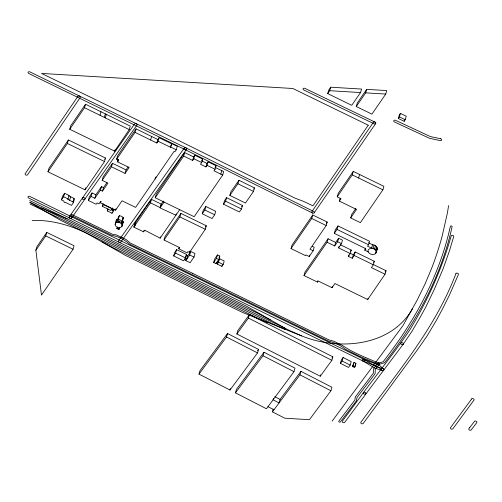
<?xml version="1.0" encoding="UTF-8"?>
<svg xmlns="http://www.w3.org/2000/svg" width="502" height="502" viewBox="0 0 502 502"><rect width="100%" height="100%" fill="white"/><g stroke="black" fill="none" stroke-linecap="round" stroke-linejoin="round"><path stroke-width="0.75" d="M448.6 205.588L447.407 212.967L442.419 235.124A612.773 443.755 16.1 0 1 431.475 268.733L424.981 284.094L417.043 300.328L402.924 325.691L332.18 421.046M47.979 171.778L48.983 168.283L68.397 139.976L105.533 158.061L104.523 161.556L85.114 189.863L47.979 171.778L67.387 143.472L68.397 139.976M69.74 129.265L70.744 125.77L85.528 104.234L106.342 114.368L105.294 117.926L129.259 129.598L114.632 151.133L69.74 129.265L84.518 107.729L85.528 104.234M35.88 250.234L36.891 246.739L46.755 232.407L74.064 245.735L73.054 249.23L41.484 295.113L35.88 250.234L45.745 235.902L46.755 232.407M61.457 199.859L62.468 196.364L64.607 193.264L69.044 195.429L67.883 199.426L73.003 201.911L73.355 202.701L71.516 205.374L65.455 202.413L64.168 202.425L63.842 201.026L61.457 199.859L63.597 196.759L64.607 193.264M69.634 200.273L70.638 196.778M73.003 201.911L74.014 198.415L68.893 195.924L69.044 195.429M73.355 202.701L74.365 199.206L74.014 198.415M105.294 117.926L99.986 115.259L100.996 111.764M104.334 117.386L105.345 113.891M85.114 189.863L85.716 187.767M155.463 177.645L155.062 179.045L135.609 207.395L122.024 200.781L115.573 210.181L111.601 208.248L111.94 208.782L110.791 210.451L102.37 206.347L103.512 204.678L110.76 208.211L110.961 207.928L100.381 202.777L101.103 201.735L100.789 201.271L99.013 203.875L97.087 202.933L96.171 204.27L88.321 200.455L89.331 196.96L92.067 192.956L95.857 194.795L94.847 198.29L91.057 196.451L92.067 192.956M102.477 191.105L103.487 187.61L101.46 186.625L100.45 190.12L102.477 191.105L107.943 183.148L102.176 180.337L103.186 176.842L112.486 163.288L126.084 169.908L125.073 173.403L111.475 166.783L112.486 163.288M114.632 151.133L115.04 149.74M100.381 202.777L100.789 201.377M102.37 206.347L103.18 203.548M118.29 159.341L117.744 161.468L118.616 160.201L116.633 159.234L117.644 155.739L136.055 128.863L157.829 139.506L156.819 143.001L150.613 139.983L151.635 136.45M125.073 173.403L129.127 167.499L117.437 161.801L118.045 159.705M117.744 161.468L118.146 160.069M129.259 129.598L130.269 126.102L106.342 114.368M114.105 209.416L113.703 210.815L112.002 213.268L107.29 210.953L107.892 208.857M113.703 210.815L112.028 209.987L112.636 207.891M116.633 159.234L135.044 132.359L136.055 128.863M112.617 210.282L113.025 208.882M112.002 213.268L112.404 211.869M115.573 210.181L115.975 208.782M122.501 220.209L123.235 222.248L121.817 226.672L119.934 227.657L117.612 227.4L115.742 226.113L115.121 224.35L116.395 220.027L117.914 218.922M115.121 224.35L117.01 219.361M116 222.857L116.91 222.417L118.409 217.015L119.369 215.628C124.803 216.814 123.674 218.684 121.352 222.461L117.399 220.51L118.359 219.129L119.369 215.628M116.91 222.417L118.008 222.254L118.409 220.855M119.721 227.462L118.867 229.539L116.847 228.573L117.255 227.174M118.008 222.254L119.181 222.392L119.583 220.993M118.867 229.539L119.476 227.444M122.224 225.743L121.49 223.704L123.247 217.542M122.105 224.701L123.115 221.206M121.817 226.672L122.626 223.873M158.067 141.206L159.078 137.711L171.558 143.792L170.554 147.287L158.067 141.206L156.819 143.001M176.296 213.839L175.895 215.232L160.151 238.174L144.695 230.205L143.591 231.842L133.846 227.105L134.856 223.61L135.722 222.242L151.453 199.357L161.318 204.157L160.107 207.947L175.895 215.232L179.703 209.685L194.161 216.726L222.681 175.047L223.691 171.552L215 167.323L216.086 165.742L208.073 161.845L206.987 163.426L205.977 166.921L200.53 164.273L201.672 162.522L202.682 159.027L194.807 155.225L193.647 156.938L192.636 160.433L183.682 156.078L184.686 152.583L193.647 156.938M133.846 227.105L134.787 225.774L135.722 222.242M134.787 225.774L135.797 222.279M155.062 179.045L156.034 176.836M134.718 225.737L150.449 202.858L151.453 199.357M143.591 231.842L143.992 230.443M179.703 209.685L155.218 197.763L156.229 194.268L184.686 152.583M170.554 147.287L171.69 143.603L177.262 146.314L176.258 149.809L174.878 151.817L174.037 151.409L155.633 178.235M160.307 207.251L161.117 204.452L163.432 201.07M160.151 238.174L160.552 236.775M178.775 248.816L179.597 247.599L164.041 240.006L165.051 236.511L180.896 213.419L206.309 225.762L205.299 229.257L189.53 252.424L187.93 251.634L187.095 252.87L178.775 248.816L179.183 247.417M192.636 160.433L193.797 158.72L194.807 155.225M164.041 240.006L179.885 216.914L180.896 213.419M173.679 255.938L174.69 252.443L176.61 249.613L186.562 254.464L185.552 257.959L183.613 260.795L173.679 255.938L175.6 253.108L176.61 249.613M205.977 166.921L207.062 165.34L208.073 161.845M186.562 254.464L185.125 258.593L186.7 259.358L189.712 254.972L190.722 251.477L195.014 253.56L194.004 257.062L190.126 262.703L185.834 260.613L186.656 258.204M186.7 259.358L187.71 255.863L190.722 251.477M189.53 252.424L189.932 251.025M222.681 175.047L213.996 170.818L215.076 169.237L216.086 165.742M202.25 213.796L203.254 210.3L205.845 206.504L215.691 211.286L214.68 214.781L212.07 218.539L202.25 213.796L204.841 209.999L205.845 206.504M220.786 174.125L221.796 170.63M223.509 204.188L224.513 200.693L226.609 197.688L242.491 205.487L241.481 208.983L239.391 211.995L223.509 204.188L225.599 201.183L226.609 197.688M229.834 195.391L230.845 191.896L238.933 180.268L254.508 187.93L253.504 191.425L245.422 203.046L229.834 195.391L237.923 183.763L238.933 180.268M213.695 262.477L214.705 258.982L217.435 254.922L219.782 256.051L218.778 259.547L216.042 263.6L213.695 262.477L216.431 258.417L217.435 254.922M216.042 263.6L216.444 262.201M217.234 264.096L218.244 260.601L219.531 258.718L224.199 260.996L223.189 264.491L221.897 266.367L217.234 264.096L218.527 262.213L219.531 258.718M221.897 266.367L222.298 264.974M198.993 374.115L200.003 370.62L227.531 333.51L258.53 349.423L257.52 352.919L229.985 390.023L198.993 374.115L226.521 337.005L257.52 352.919M226.49 337.043L227.531 333.51M236.856 333.993L237.866 330.498L249.425 314.578L332.845 356.809L331.841 360.304L320.282 376.218L236.856 333.993L248.415 318.073L249.425 314.578M229.985 390.023L230.387 388.623M235.444 392.846L236.455 389.351L264.008 352.247L295 368.167L293.996 371.662L266.436 408.772L235.444 392.846L262.998 355.742L264.008 352.247M327.712 93.598L328.722 90.103L330.711 87.21L361.565 89.055L360.555 92.55L351.733 105.313L327.712 93.598L329.701 90.705L330.711 87.21M291.034 248.584L292.045 245.089L312.733 214.981L327.21 222.028L326.2 225.523L309.979 249.193L313.166 250.749L309.194 256.522L305.982 254.953L305.517 255.637L291.034 248.584L311.723 218.477L312.733 214.981M309.194 256.522L309.596 255.123M373.105 264.441L386.038 270.716L385.028 274.211L367.702 299.537L334.934 283.561L332.004 287.69L318.193 281.013L317.465 282.118L304.011 275.535L305.021 272.04L328.076 238.764L335.675 242.441L334.665 245.936L327.066 242.259L328.076 238.764M313.166 250.749L314.177 247.254L312.263 246.319M356.276 106.531L357.286 103.029L366.673 89.362L386.728 90.567L385.724 94.062L371.919 114.155L356.276 106.531L365.663 92.857L366.673 89.362M273.483 398.425L273.082 399.824L279.081 402.905L280.091 399.41L300.949 371.336L331.929 387.274L330.918 390.769L309.439 419.691L284.785 418.216L272.429 411.86L273.232 409.061M350.703 217.924L356.514 209.466L339.339 201.095L341.015 198.679L337.218 196.828L338.222 193.333L353.276 171.408L383.898 186.336L382.894 189.831L360.373 222.65L350.703 217.924L351.714 214.429L355.862 208.386M339.339 201.095L340.149 198.296M317.465 282.118L317.873 280.718M368.236 251.809L364.803 250.203L365.826 248.722L334.294 233.355L335.305 229.86L337.997 225.931L369.56 241.286L368.55 244.781L367.527 246.275L374.473 249.155L375.578 250.14L376.193 251.314L375.659 253.529C373.507 255.436 369.899 254.539 368.368 252.255L367.979 250.862L368.242 249.808L370.162 248.408L371.568 248.252L372.578 244.756L368.537 242.773M337.218 196.828L352.266 174.903L353.276 171.408M334.294 233.355L336.993 229.427L337.997 225.931M334.665 245.936L337.633 241.707L338.643 238.212L342.496 240.157L341.486 243.658L338.593 247.875L350.252 253.573L348.407 256.365L352.285 258.279L354.186 255.48L355.196 251.985L374.329 261.266L373.319 264.761L371.417 267.604L385.028 274.211M272.429 411.86L299.945 374.831L300.949 371.336M358.61 177.997L359.62 174.501M338.593 247.875L338.994 246.476M332.004 287.69L332.406 286.297M348.407 256.365L348.808 254.966M350.252 253.573L351.262 250.078L340.287 244.712M352.285 258.279L353.295 254.784L355.196 251.985M320.282 376.218L320.684 374.818M398.337 118.472L399.341 114.977L400.42 113.396L406.231 116.207L405.221 119.702L404.141 121.296L398.337 118.472L399.416 116.891L400.42 113.396M364.803 250.203L365.406 248.107M404.141 121.296L404.543 119.896M373.036 248.496L374.046 245.001L372.578 244.756M340.406 363.329L341.416 359.834L343.092 357.512L351.199 361.609L350.195 365.105L348.52 367.42L340.406 363.329L342.082 361.007L343.092 357.512M374.473 249.155L375.483 245.66L374.046 245.001M375.578 250.14L376.588 246.645L375.483 245.66M376.193 251.314L377.197 247.819L376.588 246.645M375.659 253.529L377.222 249.005L377.197 247.819M376.211 252.5L377.222 249.005M367.702 299.537L368.104 298.138M352.58 366.567L354.023 362.438L355.943 363.366L354.933 366.862L354.512 367.495L352.58 366.567L354.023 362.438M354.713 366.799L355.943 363.366M67.883 199.426L68.034 198.924L63.597 196.759M116.131 220.855L116.395 220.027M122.827 223.17L123.235 222.248M150.613 139.983L135.044 132.359M201.917 160.194L202.682 159.027M350.522 251.195L351.262 250.078M412.5 308.736C390.976 346.6 338.743 350.967 301.733 335.932L242.591 312.47L125.274 255.28L86.978 233.386L60.51 220.234L29.919 202.45M373.57 262.402L374.329 261.266M219.004 257.212L219.782 256.051M403.219 344.221A1.318 0.954 16.1 0 0 401.933 342.671A1.318 0.954 16.1 0 0 400.985 344.071A1.318 0.954 16.1 0 0 403.219 344.221L411.998 331.276L419.791 317.948L425.709 307.205L434.575 288.794L443.228 268.47L449.497 250.718L453.701 236.567A1.318 0.954 16.1 0 0 452.641 235.3A1.318 0.954 16.1 0 0 451.147 235.902L450.921 236.881C441.578 269.693 427.39 301.049 409.638 330.159C395.13 351.613 378.891 371.844 363.448 392.627M205.431 227.048L206.309 225.762M88.321 200.455L91.057 196.451M116.847 228.573L117.311 227.895L119.319 228.862M155.218 197.763L183.682 156.078M104.654 159.347L105.533 158.061M95.857 194.795L101.46 186.625M94.847 198.29L100.45 190.12M164.11 202.093L160.307 207.652L150.449 202.858M326.331 223.308L327.21 222.028M385.172 271.977L386.038 270.716M102.176 180.337L111.475 166.783M117.437 161.801L117.688 161.443M103.487 187.61L106.851 182.715M126.084 169.908L128.11 166.953M184.824 149.489L312.464 213.03A1.318 0.954 16.1 0 0 314.196 212.81L375.703 123.517A1.318 0.954 16.1 0 0 375.088 122.143L304.883 88.371A1.318 0.954 16.1 0 0 303.164 88.622A1.318 0.954 16.1 0 0 303.792 89.996L373.99 123.756A1.318 0.954 16.1 0 0 375.709 123.517M304.011 275.535L327.066 242.259M157.829 139.506L159.078 137.711M253.661 189.154L254.508 187.93M241.657 206.692L242.491 205.487M122.683 218.502L123.329 217.586M335.675 242.441L338.643 238.212M73.123 215.816L136.952 125.073A1.318 0.954 16.1 0 0 136.293 123.699A1.318 0.954 16.1 0 0 134.586 123.969L69.257 216.77M107.29 210.953L108.457 209.315M184.228 148.109L118.491 240.91A1.318 0.954 16.1 0 0 119.137 242.284L362.89 360.963M186.556 149.263L120.85 242.02A1.318 0.954 16.1 0 1 119.137 242.284L28.714 198.052A1.318 0.954 16.1 0 1 28.099 196.671A1.318 0.954 16.1 0 1 29.825 196.439L364 359.35M71.573 217.943L73.116 215.829M331.96 358.033L332.845 356.809M383.76 370.056L403.194 344.253M363.442 392.633L342.414 421.134A1.318 0.954 16.1 0 0 342.985 422.521A1.318 0.954 16.1 0 0 344.723 422.32L383.754 370.062M257.595 350.678L258.53 349.423M377.742 363.366L373.613 368.706L373.494 372.967L355.36 396.887L354.895 400.019L338.863 421.096A0.878 0.634 16.1 0 0 339.239 422.019A0.878 0.634 16.1 0 0 340.4 421.887L356.502 400.721L356.966 397.584L375.101 373.676L375.295 369.24L379.28 364.157M378.113 363.134L383.045 361.842C414.376 321.832 439.394 276.276 450.369 226.339A0.878 0.634 16.1 0 1 451.38 225.956A0.878 0.634 16.1 0 1 452.07 226.804C441.051 276.928 415.907 322.642 384.463 362.802L378.91 364.389M32.166 220.453C51.179 219.719 69.872 225.134 86.871 233.336M329.701 90.705L360.555 92.55M365.663 92.857L385.724 94.062M382.762 368.524L376.236 366.698L364.176 359.451M382.442 370.413L375.207 368.355L362.72 360.863M363.799 359.269L379.625 365.506L383.541 368.914M363.097 361.045L378.495 367.125L381.671 370.018M119.181 222.392L121.49 223.704M67.293 218.897L41.528 207.947M378.828 363.197C366.548 357.782 353.672 353.182 342.615 345.564L333.849 341.26L329.005 339.923L192.743 273.395M378.194 364.32L359.727 356.407L345.269 349.241C340.576 345.031 334.388 342.621 328.358 341.04L129.491 244.104C124.571 239.661 118.328 236.404 111.764 235.344L71.591 215.778A0.878 0.634 16.1 0 1 71.177 214.862A0.878 0.634 16.1 0 1 72.332 214.699L112.348 234.196L116.351 234.923L122.162 237.615M301.733 335.932L290.376 330.862L30.114 204.025M285.224 329.488L273.872 324.417L86.978 233.386M267.892 322.723L256.541 317.653L112.994 247.681L102.113 241.914M122.168 237.622L126.033 239.498L130.357 243.087L192.73 273.389M216.431 258.417L218.778 259.547M193.797 158.72L201.672 162.522M353.013 365.933L354.933 366.862M399.416 116.891L405.221 119.702M354.186 255.48L373.319 264.761M204.841 209.999L214.68 214.781M179.885 216.914L205.299 229.257M122.319 221.081L118.359 219.129M184.472 259.534L186.054 260.3M352.266 174.903L382.894 189.831M184.843 149.496L28.815 73.518A1.318 0.954 16.1 0 1 28.2 72.137A1.318 0.954 16.1 0 1 29.919 71.899L185.947 147.877L313.599 211.43A1.318 0.954 16.1 0 1 314.196 212.81M201.54 160.778L206.987 163.426M170.68 147.099L176.258 149.809M207.062 165.34L215.076 169.237M336.993 229.427L368.55 244.781M84.518 107.729L99.986 115.259M311.723 218.477L326.2 225.523M67.387 143.472L104.523 161.556M218.527 262.213L223.189 264.491M189.712 254.972L194.004 257.062M186.135 255.098L187.71 255.863M175.6 253.108L185.552 257.959M29.681 200.568L246.921 306.427L285.726 328.597M29.894 202.281L259.634 314.258L270.509 320.031M45.745 235.902L73.054 249.23M237.923 183.763L253.504 191.425M225.599 201.183L241.481 208.983M111.344 209.648L112.028 209.987M350.057 253.19L353.295 254.784M337.633 241.707L341.486 243.658M342.082 361.007L350.195 365.105M248.415 318.073L331.841 360.304M262.998 355.742L293.996 371.662M299.945 374.831L330.918 390.769M274.757 396.674L280.091 399.41M267.993 406.67L273.992 409.751M375.088 122.143A1.318 0.954 16.1 0 0 373.369 122.375L311.861 211.662A1.318 0.954 16.1 0 0 312.47 213.036M455.891 273.697L455.835 273.872C434.763 329.431 395.419 374.793 360.925 422.238A1.318 0.954 16.1 0 0 361.496 423.625A1.318 0.954 16.1 0 0 363.235 423.431L417.357 349.913L426.876 336.227L436.031 321.004L442.827 308.335L449.597 294.743L458.408 274.481A1.318 0.954 16.1 0 0 457.447 273.182A1.318 0.954 16.1 0 0 455.891 273.697M77.892 96.34L25.219 173.636A1.318 0.954 16.1 0 0 25.84 175.01A1.318 0.954 16.1 0 0 27.566 174.771L80.232 97.476A1.318 0.954 16.1 0 0 79.611 96.102A1.318 0.954 16.1 0 0 77.892 96.34M368.236 125.199L312.953 205.858L303.616 201.402L294.956 198.121L129.453 116.1L41.547 73.436L292.867 88.496L368.236 125.199M471.648 398.964L450.558 427.604A1.318 0.954 16.1 0 0 451.129 428.984A1.318 0.954 16.1 0 0 452.867 428.783L473.963 400.144A1.318 0.954 16.1 0 0 473.392 398.764A1.318 0.954 16.1 0 0 471.648 398.964M469.753 427.541L468.899 428.695A1.318 0.954 16.1 0 0 469.47 430.076A1.318 0.954 16.1 0 0 471.215 429.881L476.756 422.634A1.318 0.954 16.1 0 0 476.216 421.247A1.318 0.954 16.1 0 0 474.465 421.429L469.759 427.528M440.505 138.703L430.434 136.6L395.545 120.336A1.318 0.954 16.1 0 0 393.832 120.605A1.318 0.954 16.1 0 0 394.49 121.973L429.568 138.326L440.241 140.604A1.318 0.954 16.1 0 0 441.66 139.92A1.318 0.954 16.1 0 0 440.505 138.703M381.558 369.905A1.318 0.954 16.1 0 0 383.792 370.012A1.318 0.954 16.1 0 0 382.461 368.481A1.318 0.954 16.1 0 0 381.558 369.905M184.328 149.1A1.318 0.954 16.1 0 0 186.562 149.257A1.318 0.954 16.1 0 0 185.288 147.701A1.318 0.954 16.1 0 0 184.328 149.1M82.661 198.999A1.318 0.954 16.1 0 0 84.894 199.175A1.318 0.954 16.1 0 0 83.639 197.612A1.318 0.954 16.1 0 0 82.661 198.999M377.837 364.075A0.878 0.634 16.1 0 0 379.317 364.107A0.878 0.634 16.1 0 0 378.389 363.103A0.878 0.634 16.1 0 0 377.837 364.075M362.381 360.568A1.318 0.954 16.1 0 0 364.615 360.731A1.318 0.954 16.1 0 0 363.341 359.175A1.318 0.954 16.1 0 0 362.381 360.568M69.351 217.774A1.318 0.954 16.1 0 0 71.585 217.931A1.318 0.954 16.1 0 0 70.311 216.375A1.318 0.954 16.1 0 0 69.351 217.774M363.504 393.606A1.318 0.954 16.1 0 0 365.745 393.825A1.318 0.954 16.1 0 0 364.54 392.244A1.318 0.954 16.1 0 0 363.504 393.606"/></g></svg>
